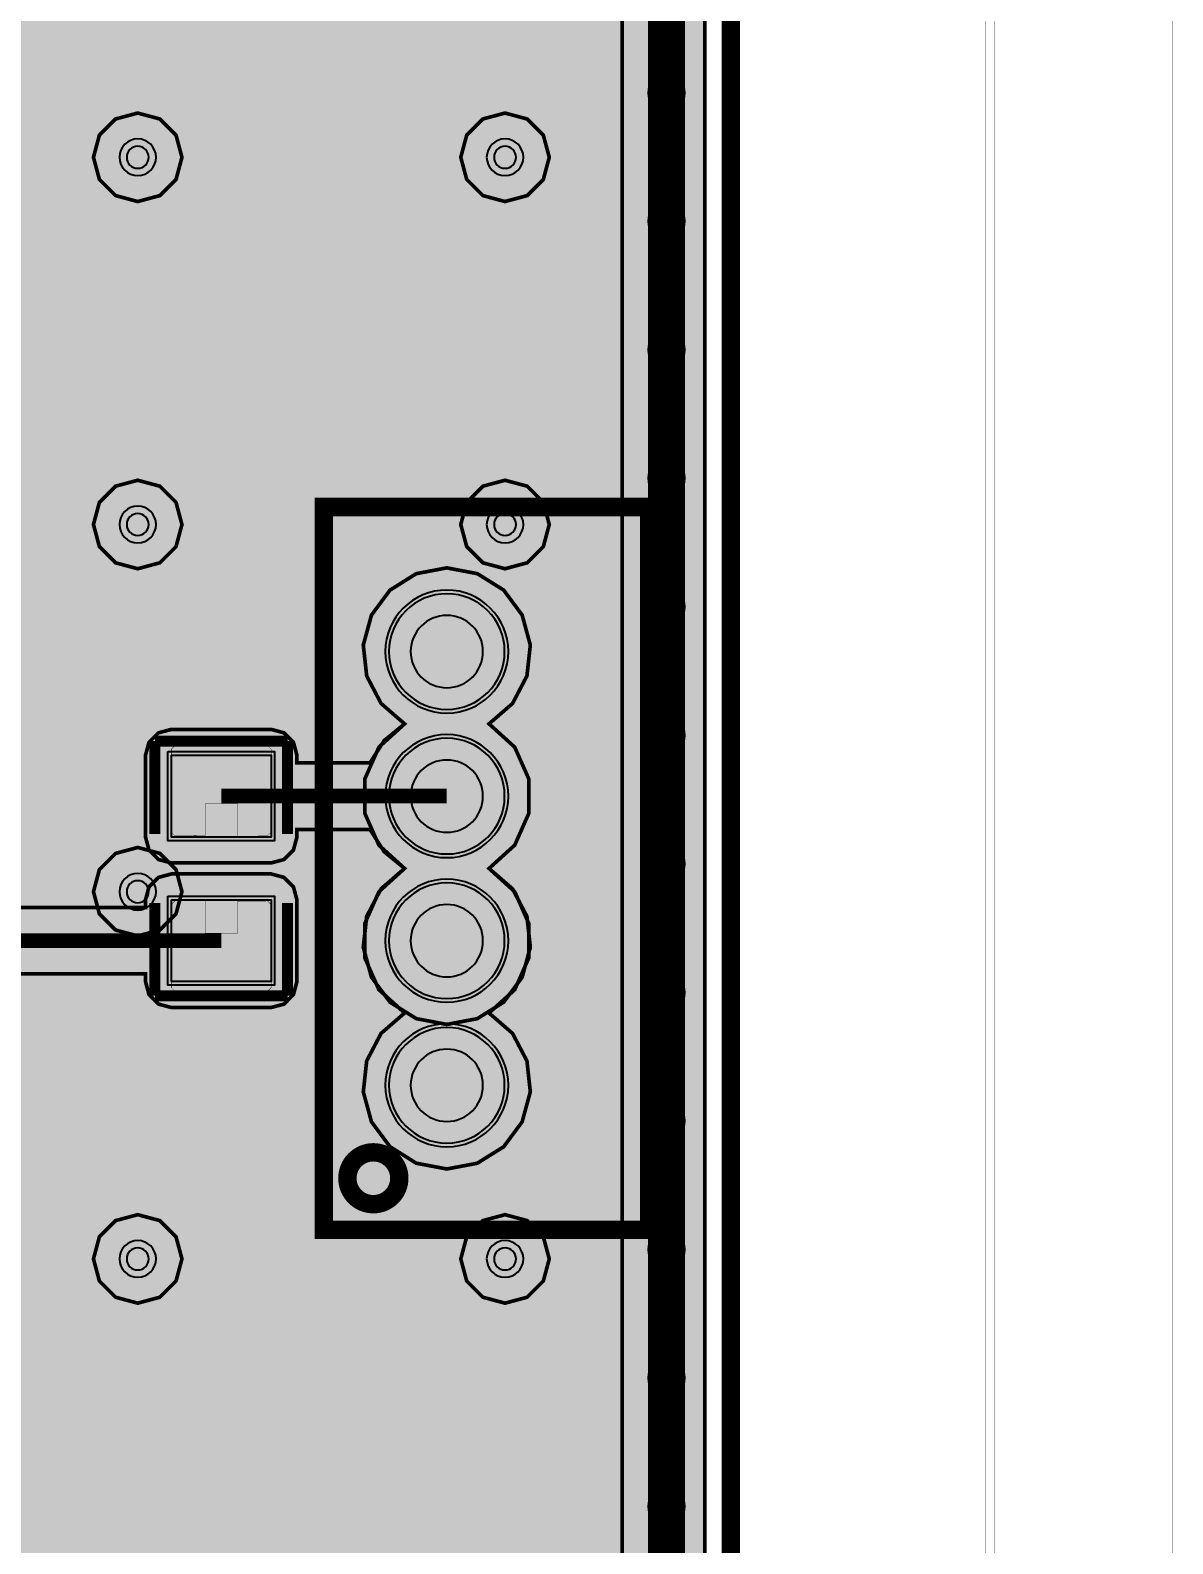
# Model space of a CAD drawing. Header units: millimetres. Extents: x -61 to 56, y -72 to 70.
# Drawn here: x 40.31 to 56.11, y -50.84 to -29.9 of the extents above; entities that cross this region are included whole.
import ezdxf

# ---------------------------------------------------------------- set-up
doc = ezdxf.new("R2010")
doc.units = ezdxf.units.MM
doc.header["$MEASUREMENT"] = 0
for name, color, linetype, true_color in [('02GND', 7, 'Continuous', 0x999966), ('03POWER', 7, 'Continuous', 0x008000), ('Board-Outline-Layer', 7, 'Continuous', 0xff00ff), ('Bottom-Layer', 7, 'Continuous', 0x0000ff), ('Bottom-Paste-Mask-Layer', 7, 'Continuous', 0x800000), ('Bottom-Solder-Mask-Layer', 7, 'Continuous', 0xaa00ff), ('Hole-Layer', 7, 'Continuous', 0x222222), ('Multi-Layer', 7, 'Continuous', 0xc0c0c0), ('Top-Layer', 7, 'Continuous', 0xff0000), ('Top-Paste-Mask-Layer', 7, 'Continuous', 0x808080), ('Top-Silkscreen-Layer', 7, 'Continuous', 0xffcc00), ('Top-Solder-Mask-Layer', 7, 'Continuous', 0x800080)]:
    doc.layers.add(name, color=color, linetype=linetype, true_color=true_color)

msp = doc.modelspace()

# ---------------------------------------------------------------- hatches: boundary and pattern name
at = {"layer": '02GND'}
for points in [[(-49.642, 52.153), (49.642, 52.153), (49.642, -62.142), (-49.642, -62.142)], [(46.073, -43.658), (46.495, -43.578), (46.86, -43.35), (47.115, -43.005), (47.228, -42.59), (47.181, -42.163), (46.982, -41.782), (46.657, -41.5), (47.012, -41.178), (47.206, -40.74), (47.206, -40.26), (47.012, -39.822), (46.657, -39.5), (46.982, -39.218), (47.181, -38.837), (47.228, -38.41), (47.115, -37.995), (46.86, -37.65), (46.495, -37.422), (46.073, -37.342), (45.651, -37.422), (45.287, -37.65), (45.031, -37.995), (44.918, -38.41), (44.965, -38.837), (45.164, -39.218), (45.489, -39.5), (45.134, -39.822), (44.94, -40.26), (44.94, -40.74), (45.134, -41.178), (45.489, -41.5), (45.164, -41.782), (44.965, -42.163), (44.918, -42.59), (45.031, -43.005), (45.287, -43.35), (45.651, -43.578)]]:
    msp.add_hatch(color=256, dxfattribs=at).paths.add_polyline_path(points)
at = {"layer": '03POWER'}
for points in [[(48.499, -56.042), (48.581, -56.348), (48.806, -56.572), (49.112, -56.654), (49.418, -56.571), (49.642, -56.346), (49.642, -62.142), (44.192, -62.142), (44.393, -61.957), (44.493, -61.703), (44.472, -61.43), (45.189, -61.704), (45.95, -61.804), (46.713, -61.727), (47.438, -61.475), (48.085, -61.064), (48.62, -60.514), (49.014, -59.855), (49.245, -59.123), (49.302, -58.358), (49.18, -57.601), (48.887, -56.892), (48.438, -56.269), (47.858, -55.767), (47.177, -55.412), (46.434, -55.224), (45.666, -55.212), (44.917, -55.378), (44.226, -55.712), (43.631, -56.196), (43.164, -56.805), (42.849, -57.504), (42.704, -58.258), (42.737, -59.024), (42.946, -59.763), (43.32, -60.433), (43.838, -60.999), (-43.362, -60.999), (-43.621, -61.056), (-43.831, -61.218), (-43.953, -61.453), (-43.964, -61.718), (-43.863, -61.963), (-43.667, -62.142), (-49.642, -62.142), (-49.642, -56.582), (-49.433, -56.797), (-49.148, -56.888), (-48.853, -56.832), (-49.162, -57.541), (-49.298, -58.303), (-49.253, -59.075), (-49.03, -59.816), (-48.641, -60.484), (-48.107, -61.044), (-47.458, -61.464), (-46.728, -61.722), (-45.959, -61.803), (-45.192, -61.703), (-44.469, -61.428), (-43.83, -60.992), (-43.31, -60.419), (-42.937, -59.741), (-42.732, -58.995), (-42.707, -58.222), (-42.861, -57.464), (-43.188, -56.763), (-43.668, -56.157), (-44.277, -55.679), (-44.979, -55.356), (-45.738, -55.205), (-46.511, -55.234), (-47.256, -55.443), (-47.932, -55.818), (-48.502, -56.341), (-48.5, -56.309), (-48.499, -56.277), (-48.499, 51.315), (-19.403, 51.315), (-19.629, 51.144), (-19.755, 50.889), (-19.751, 50.604), (-19.619, 50.352), (-19.388, 50.187), (-19.658, 49.977), (-19.773, 49.655), (-19.698, 49.322), (-19.455, 49.081), (-19.684, 48.858), (-19.769, 48.551), (-19.689, 48.242), (-19.463, 48.016), (-19.155, 47.934), (-18.847, 48.018), (-18.624, 48.246), (-18.545, 48.556), (-18.633, 48.863), (-18.864, 49.083), (-18.625, 49.324), (-18.551, 49.655), (-18.665, 49.975), (-18.931, 50.185), (-18.698, 50.349), (-18.565, 50.601), (-18.56, 50.887), (-18.685, 51.143), (-18.912, 51.315), (48.426, 51.315), (48.499, 51.242)], [(41.186, -31.662), (41.268, -31.968), (41.492, -32.192), (41.798, -32.274), (42.104, -32.192), (42.328, -31.968), (42.41, -31.662), (42.328, -31.356), (42.104, -31.132), (41.798, -31.05), (41.492, -31.132), (41.268, -31.356)], [(46.266, -31.662), (46.348, -31.968), (46.572, -32.192), (46.878, -32.274), (47.184, -32.192), (47.408, -31.968), (47.49, -31.662), (47.408, -31.356), (47.184, -31.132), (46.878, -31.05), (46.572, -31.132), (46.348, -31.356)], [(41.186, -36.742), (41.268, -37.048), (41.492, -37.272), (41.798, -37.354), (42.104, -37.272), (42.328, -37.048), (42.41, -36.742), (42.328, -36.436), (42.104, -36.212), (41.798, -36.13), (41.492, -36.212), (41.268, -36.436)], [(46.266, -36.742), (46.348, -37.048), (46.572, -37.272), (46.878, -37.354), (47.184, -37.272), (47.408, -37.048), (47.49, -36.742), (47.408, -36.436), (47.184, -36.212), (46.878, -36.13), (46.572, -36.212), (46.348, -36.436)], [(45.489, -41.5), (45.134, -41.822), (44.94, -42.26), (44.94, -42.74), (45.134, -43.178), (45.489, -43.5), (45.164, -43.782), (44.965, -44.163), (44.918, -44.59), (45.031, -45.005), (45.287, -45.35), (45.651, -45.578), (46.073, -45.658), (46.495, -45.578), (46.86, -45.35), (47.115, -45.005), (47.228, -44.59), (47.181, -44.163), (46.982, -43.782), (46.657, -43.5), (47.012, -43.178), (47.206, -42.74), (47.206, -42.26), (47.012, -41.822), (46.657, -41.5), (47.012, -41.178), (47.206, -40.74), (47.206, -40.26), (47.012, -39.822), (46.657, -39.5), (46.982, -39.218), (47.181, -38.837), (47.228, -38.41), (47.115, -37.995), (46.86, -37.65), (46.495, -37.422), (46.073, -37.342), (45.651, -37.422), (45.287, -37.65), (45.031, -37.995), (44.918, -38.41), (44.965, -38.837), (45.164, -39.218), (45.489, -39.5), (45.134, -39.822), (44.94, -40.26), (44.94, -40.74), (45.134, -41.178)], [(41.186, -41.822), (41.268, -42.128), (41.492, -42.352), (41.798, -42.434), (42.104, -42.352), (42.328, -42.128), (42.41, -41.822), (42.328, -41.516), (42.104, -41.292), (41.798, -41.21), (41.492, -41.292), (41.268, -41.516)], [(41.186, -46.902), (41.268, -47.208), (41.492, -47.432), (41.798, -47.514), (42.104, -47.432), (42.328, -47.208), (42.41, -46.902), (42.328, -46.596), (42.104, -46.372), (41.798, -46.29), (41.492, -46.372), (41.268, -46.596)], [(46.266, -46.902), (46.348, -47.208), (46.572, -47.432), (46.878, -47.514), (47.184, -47.432), (47.408, -47.208), (47.49, -46.902), (47.408, -46.596), (47.184, -46.372), (46.878, -46.29), (46.572, -46.372), (46.348, -46.596)]]:
    msp.add_hatch(color=256, dxfattribs=at).paths.add_polyline_path(points)
at = {"layer": 'Bottom-Layer'}
for points in [[(-49.642, -62.142), (-49.642, 52.153), (49.642, 52.153), (49.642, -62.142)], [(46.073, -43.658), (46.495, -43.578), (46.86, -43.35), (47.115, -43.005), (47.228, -42.59), (47.181, -42.163), (46.982, -41.782), (46.657, -41.5), (47.012, -41.178), (47.206, -40.74), (47.206, -40.26), (47.012, -39.822), (46.657, -39.5), (46.982, -39.218), (47.181, -38.837), (47.228, -38.41), (47.115, -37.995), (46.86, -37.65), (46.495, -37.422), (46.073, -37.342), (45.651, -37.422), (45.287, -37.65), (45.031, -37.995), (44.918, -38.41), (44.965, -38.837), (45.164, -39.218), (45.489, -39.5), (45.134, -39.822), (44.94, -40.26), (44.94, -40.74), (45.134, -41.178), (45.489, -41.5), (45.164, -41.782), (44.965, -42.163), (44.918, -42.59), (45.031, -43.005), (45.287, -43.35), (45.651, -43.578)], [(45.273, -38.5, 1), (46.873, -38.5, 1)], [(45.273, -40.5, 1), (46.873, -40.5, 1)], [(45.273, -42.5, 1), (46.873, -42.5, 1)], [(45.273, -44.5, 1), (46.873, -44.5, 1)]]:
    msp.add_hatch(color=256, dxfattribs=at).paths.add_polyline_path(points)
at = {"layer": 'Bottom-Paste-Mask-Layer'}
for points in [[(45.273, -38.5, 1), (46.873, -38.5, 1)], [(45.273, -40.5, 1), (46.873, -40.5, 1)], [(45.273, -42.5, 1), (46.873, -42.5, 1)], [(45.273, -44.5, 1), (46.873, -44.5, 1)]]:
    msp.add_hatch(color=256, dxfattribs=at).paths.add_polyline_path(points)
at = {"layer": 'Bottom-Solder-Mask-Layer'}
for points in [[(45.222, -38.5, 1), (46.924, -38.5, 1)], [(45.222, -40.5, 1), (46.924, -40.5, 1)], [(45.222, -42.5, 1), (46.924, -42.5, 1)], [(45.222, -44.5, 1), (46.924, -44.5, 1)]]:
    msp.add_hatch(color=256, dxfattribs=at).paths.add_polyline_path(points)
at = {"layer": 'Hole-Layer'}
for points in [[(45.573, -38.5, 1), (46.573, -38.5, 1)], [(45.573, -40.5, 1), (46.573, -40.5, 1)], [(45.573, -42.5, 1), (46.573, -42.5, 1)], [(45.573, -44.5, 1), (46.573, -44.5, 1)]]:
    msp.add_hatch(color=256, dxfattribs=at).paths.add_polyline_path(points)
at = {"layer": 'Multi-Layer'}
for points in [[(45.273, -38.5, 1), (46.873, -38.5, 1)], [(45.273, -38.5, 1), (46.873, -38.5, 1)], [(45.273, -38.5, 1), (46.873, -38.5, 1)], [(45.273, -40.5, 1), (46.873, -40.5, 1)], [(45.273, -40.5, 1), (46.873, -40.5, 1)], [(45.273, -40.5, 1), (46.873, -40.5, 1)], [(45.273, -42.5, 1), (46.873, -42.5, 1)], [(45.273, -42.5, 1), (46.873, -42.5, 1)], [(45.273, -42.5, 1), (46.873, -42.5, 1)], [(45.273, -44.5, 1), (46.873, -44.5, 1)], [(45.273, -44.5, 1), (46.873, -44.5, 1)], [(45.273, -44.5, 1), (46.873, -44.5, 1)]]:
    msp.add_hatch(color=256, dxfattribs=at).paths.add_polyline_path(points)
at = {"layer": 'Top-Layer'}
for points in [[(-49.642, -62.142), (-49.642, 52.153), (49.642, 52.153), (49.642, -62.142)], [(39.564, -42.825), (39.713, -42.925), (39.889, -42.96), (41.906, -42.96), (41.906, -43.066), (41.954, -43.245), (42.086, -43.377), (42.265, -43.424), (43.642, -43.424), (43.821, -43.377), (43.952, -43.245), (44, -43.066), (44, -41.934), (43.952, -41.755), (43.821, -41.624), (43.642, -41.576), (42.265, -41.576), (42.086, -41.624), (41.954, -41.755), (41.906, -41.934), (41.906, -42.04), (40.08, -42.04), (38.62, -40.58), (38.62, -11.002), (38.765, -10.692), (38.72, -10.352), (38.501, -10.089), (38.72, -9.827), (38.765, -9.487), (38.62, -9.177), (38.62, -5.984), (42.679, -1.924), (43.642, -1.924), (43.821, -1.876), (43.952, -1.745), (44, -1.566), (44, -0.434), (43.952, -0.255), (43.821, -0.124), (43.642, -0.076), (42.265, -0.076), (42.086, -0.124), (41.954, -0.255), (41.906, -0.434), (41.906, -1.396), (37.835, -5.468), (37.735, -5.617), (37.7, -5.793), (37.7, -9.177), (37.555, -9.487), (37.599, -9.827), (37.819, -10.089), (37.599, -10.352), (37.555, -10.692), (37.7, -11.002), (37.7, -40.771), (37.735, -40.947), (37.835, -41.096)], [(45.01, -40.96), (45.206, -41.268), (45.489, -41.5), (45.164, -41.782), (44.965, -42.163), (44.918, -42.59), (45.031, -43.005), (45.287, -43.35), (45.651, -43.578), (46.073, -43.658), (46.495, -43.578), (46.86, -43.35), (47.115, -43.005), (47.228, -42.59), (47.181, -42.163), (46.982, -41.782), (46.657, -41.5), (47.012, -41.178), (47.206, -40.74), (47.206, -40.26), (47.012, -39.822), (46.657, -39.5), (46.982, -39.218), (47.181, -38.837), (47.228, -38.41), (47.115, -37.995), (46.86, -37.65), (46.495, -37.422), (46.073, -37.342), (45.651, -37.422), (45.287, -37.65), (45.031, -37.995), (44.918, -38.41), (44.965, -38.837), (45.164, -39.218), (45.489, -39.5), (45.206, -39.732), (45.01, -40.04), (44, -40.04), (44, -39.934), (43.952, -39.755), (43.821, -39.624), (43.642, -39.576), (42.265, -39.576), (42.086, -39.624), (41.954, -39.755), (41.906, -39.934), (41.906, -41.066), (41.954, -41.245), (42.086, -41.377), (42.265, -41.424), (43.642, -41.424), (43.821, -41.377), (43.952, -41.245), (44, -41.066), (44, -40.96)], [(45.273, -38.5, 1), (46.873, -38.5, 1)], [(45.273, -40.5, 1), (46.873, -40.5, 1)], [(42.265, -39.934), (43.642, -39.934), (43.642, -41.066), (42.265, -41.066)], [(45.273, -42.5, 1), (46.873, -42.5, 1)], [(42.265, -41.934), (43.642, -41.934), (43.642, -43.066), (42.265, -43.066)], [(45.273, -44.5, 1), (46.873, -44.5, 1)]]:
    msp.add_hatch(color=256, dxfattribs=at).paths.add_polyline_path(points)
at = {"layer": 'Top-Paste-Mask-Layer'}
for points in [[(45.273, -38.5, 1), (46.873, -38.5, 1)], [(45.273, -40.5, 1), (46.873, -40.5, 1)], [(42.313, -39.8), (43.593, -39.8), (43.643, -39.85), (43.643, -41), (43.593, -41.05), (43.183, -41.055), (43.183, -40.605), (42.733, -40.605), (42.733, -41.045), (42.313, -41.05), (42.263, -41), (42.263, -39.85)], [(42.313, -39.8), (43.593, -39.8), (43.643, -39.85), (43.643, -41), (43.593, -41.05), (43.183, -41.055), (43.183, -40.605), (42.733, -40.605), (42.733, -41.045), (42.313, -41.05), (42.263, -41), (42.263, -39.85)], [(45.273, -42.5, 1), (46.873, -42.5, 1)], [(42.313, -41.95), (42.733, -41.95), (42.733, -42.395), (43.183, -42.395), (43.183, -41.955), (43.593, -41.95), (43.643, -42), (43.643, -43.15), (43.593, -43.2), (42.313, -43.2), (42.263, -43.15), (42.263, -42)], [(42.313, -41.95), (42.733, -41.95), (42.733, -42.395), (43.183, -42.395), (43.183, -41.955), (43.593, -41.95), (43.643, -42), (43.643, -43.15), (43.593, -43.2), (42.313, -43.2), (42.263, -43.15), (42.263, -42)], [(45.273, -44.5, 1), (46.873, -44.5, 1)]]:
    msp.add_hatch(color=256, dxfattribs=at).paths.add_polyline_path(points)
at = {"layer": 'Top-Solder-Mask-Layer'}
for points in [[(45.222, -38.5, 1), (46.924, -38.5, 1)], [(45.222, -40.5, 1), (46.924, -40.5, 1)], [(42.214, -39.883), (43.692, -39.883), (43.692, -41.117), (42.214, -41.117)], [(45.222, -42.5, 1), (46.924, -42.5, 1)], [(42.214, -41.883), (43.692, -41.883), (43.692, -43.117), (42.214, -43.117)], [(45.222, -44.5, 1), (46.924, -44.5, 1)]]:
    msp.add_hatch(color=256, dxfattribs=at).paths.add_polyline_path(points)

# ---------------------------------------------------------------- linework, layer by layer
at = {"layer": '02GND'}
for points, const_width in [([(-55.987, -65.689), (-55.987, 65.092), (56.11, 65.092), (56.11, -65.689)], 0.00508), ([(-49.642, 52.153), (49.642, 52.153), (49.642, -62.142), (-49.642, -62.142)], 0.0508), ([(46.073, -43.658), (46.495, -43.578), (46.86, -43.35), (47.115, -43.005), (47.228, -42.59), (47.181, -42.163), (46.982, -41.782), (46.657, -41.5), (47.012, -41.178), (47.206, -40.74), (47.206, -40.26), (47.012, -39.822), (46.657, -39.5), (46.982, -39.218), (47.181, -38.837), (47.228, -38.41), (47.115, -37.995), (46.86, -37.65), (46.495, -37.422), (46.073, -37.342), (45.651, -37.422), (45.287, -37.65), (45.031, -37.995), (44.918, -38.41), (44.965, -38.837), (45.164, -39.218), (45.489, -39.5), (45.134, -39.822), (44.94, -40.26), (44.94, -40.74), (45.134, -41.178), (45.489, -41.5), (45.164, -41.782), (44.965, -42.163), (44.918, -42.59), (45.031, -43.005), (45.287, -43.35), (45.651, -43.578)], 0.0508)]:
    msp.add_lwpolyline(points, close=True, dxfattribs=dict(at, const_width=const_width))
at = {"layer": '03POWER'}
for points, const_width in [([(-61.075, -68.281), (-61.075, 70.393), (53.654, 70.393), (53.654, -68.281)], 0.00508), ([(41.186, -31.662), (41.268, -31.968), (41.492, -32.192), (41.798, -32.274), (42.104, -32.192), (42.328, -31.968), (42.41, -31.662), (42.328, -31.356), (42.104, -31.132), (41.798, -31.05), (41.492, -31.132), (41.268, -31.356)], 0.0508), ([(46.266, -31.662), (46.348, -31.968), (46.572, -32.192), (46.878, -32.274), (47.184, -32.192), (47.408, -31.968), (47.49, -31.662), (47.408, -31.356), (47.184, -31.132), (46.878, -31.05), (46.572, -31.132), (46.348, -31.356)], 0.0508), ([(41.186, -36.742), (41.268, -37.048), (41.492, -37.272), (41.798, -37.354), (42.104, -37.272), (42.328, -37.048), (42.41, -36.742), (42.328, -36.436), (42.104, -36.212), (41.798, -36.13), (41.492, -36.212), (41.268, -36.436)], 0.0508), ([(46.266, -36.742), (46.348, -37.048), (46.572, -37.272), (46.878, -37.354), (47.184, -37.272), (47.408, -37.048), (47.49, -36.742), (47.408, -36.436), (47.184, -36.212), (46.878, -36.13), (46.572, -36.212), (46.348, -36.436)], 0.0508), ([(45.489, -41.5), (45.134, -41.822), (44.94, -42.26), (44.94, -42.74), (45.134, -43.178), (45.489, -43.5), (45.164, -43.782), (44.965, -44.163), (44.918, -44.59), (45.031, -45.005), (45.287, -45.35), (45.651, -45.578), (46.073, -45.658), (46.495, -45.578), (46.86, -45.35), (47.115, -45.005), (47.228, -44.59), (47.181, -44.163), (46.982, -43.782), (46.657, -43.5), (47.012, -43.178), (47.206, -42.74), (47.206, -42.26), (47.012, -41.822), (46.657, -41.5), (47.012, -41.178), (47.206, -40.74), (47.206, -40.26), (47.012, -39.822), (46.657, -39.5), (46.982, -39.218), (47.181, -38.837), (47.228, -38.41), (47.115, -37.995), (46.86, -37.65), (46.495, -37.422), (46.073, -37.342), (45.651, -37.422), (45.287, -37.65), (45.031, -37.995), (44.918, -38.41), (44.965, -38.837), (45.164, -39.218), (45.489, -39.5), (45.134, -39.822), (44.94, -40.26), (44.94, -40.74), (45.134, -41.178)], 0.0508), ([(41.186, -41.822), (41.268, -42.128), (41.492, -42.352), (41.798, -42.434), (42.104, -42.352), (42.328, -42.128), (42.41, -41.822), (42.328, -41.516), (42.104, -41.292), (41.798, -41.21), (41.492, -41.292), (41.268, -41.516)], 0.0508), ([(41.186, -46.902), (41.268, -47.208), (41.492, -47.432), (41.798, -47.514), (42.104, -47.432), (42.328, -47.208), (42.41, -46.902), (42.328, -46.596), (42.104, -46.372), (41.798, -46.29), (41.492, -46.372), (41.268, -46.596)], 0.0508), ([(46.266, -46.902), (46.348, -47.208), (46.572, -47.432), (46.878, -47.514), (47.184, -47.432), (47.408, -47.208), (47.49, -46.902), (47.408, -46.596), (47.184, -46.372), (46.878, -46.29), (46.572, -46.372), (46.348, -46.596)], 0.0508)]:
    msp.add_lwpolyline(points, close=True, dxfattribs=dict(at, const_width=const_width))
for points, const_width in [([(48.499, 51.242), (48.499, -56.042)], 0.0508), ([(49.111, -30.769), (49.111, -28.991)], 0.508), ([(49.111, -32.547), (49.111, -30.769)], 0.508), ([(49.111, -34.325), (49.111, -32.547)], 0.508), ([(49.111, -36.103), (49.111, -34.325)], 0.508), ([(49.111, -37.881), (49.111, -36.103)], 0.508), ([(49.111, -39.659), (49.111, -37.881)], 0.508), ([(49.111, -41.437), (49.111, -39.659)], 0.508), ([(49.111, -43.215), (49.111, -41.437)], 0.508), ([(49.111, -44.993), (49.111, -43.215)], 0.508), ([(49.111, -46.771), (49.111, -44.993)], 0.508), ([(49.111, -48.549), (49.111, -46.771)], 0.508), ([(49.111, -50.327), (49.111, -48.549)], 0.508), ([(49.111, -52.105), (49.111, -50.327)], 0.508)]:
    msp.add_lwpolyline(points, dxfattribs=dict(at, const_width=const_width))
at = {"layer": 'Board-Outline-Layer', "const_width": 0.254}
msp.add_lwpolyline([(-50, -62.5), (-50, 62.5), (50, 62.5), (50, -62.5)], close=True, dxfattribs=at)
at = {"layer": 'Bottom-Layer'}
for points, const_width in [([(-54.628, -65.079), (-54.628, 58.07), (53.522, 58.07), (53.522, -65.079)], 0.00508), ([(-49.642, -62.142), (-49.642, 52.153), (49.642, 52.153), (49.642, -62.142)], 0.0508), ([(46.073, -43.658), (46.495, -43.578), (46.86, -43.35), (47.115, -43.005), (47.228, -42.59), (47.181, -42.163), (46.982, -41.782), (46.657, -41.5), (47.012, -41.178), (47.206, -40.74), (47.206, -40.26), (47.012, -39.822), (46.657, -39.5), (46.982, -39.218), (47.181, -38.837), (47.228, -38.41), (47.115, -37.995), (46.86, -37.65), (46.495, -37.422), (46.073, -37.342), (45.651, -37.422), (45.287, -37.65), (45.031, -37.995), (44.918, -38.41), (44.965, -38.837), (45.164, -39.218), (45.489, -39.5), (45.134, -39.822), (44.94, -40.26), (44.94, -40.74), (45.134, -41.178), (45.489, -41.5), (45.164, -41.782), (44.965, -42.163), (44.918, -42.59), (45.031, -43.005), (45.287, -43.35), (45.651, -43.578)], 0.0508)]:
    msp.add_lwpolyline(points, close=True, dxfattribs=dict(at, const_width=const_width))
for points in [[(45.273, -38.5, 1), (46.873, -38.5), (46.873, -38.5, 1), (45.273, -38.5)], [(45.273, -40.5, 1), (46.873, -40.5), (46.873, -40.5, 1), (45.273, -40.5)], [(45.273, -42.5, 1), (46.873, -42.5), (46.873, -42.5, 1), (45.273, -42.5)], [(45.273, -44.5, 1), (46.873, -44.5), (46.873, -44.5, 1), (45.273, -44.5)]]:
    msp.add_lwpolyline(points, format="xyb", dxfattribs=at)
at = {"layer": 'Bottom-Paste-Mask-Layer'}
for points in [[(45.273, -38.5, 1), (46.873, -38.5), (46.873, -38.5, 1), (45.273, -38.5)], [(45.273, -40.5, 1), (46.873, -40.5), (46.873, -40.5, 1), (45.273, -40.5)], [(45.273, -42.5, 1), (46.873, -42.5), (46.873, -42.5, 1), (45.273, -42.5)], [(45.273, -44.5, 1), (46.873, -44.5), (46.873, -44.5, 1), (45.273, -44.5)]]:
    msp.add_lwpolyline(points, format="xyb", dxfattribs=at)
at = {"layer": 'Bottom-Solder-Mask-Layer'}
for points in [[(45.222, -38.5, 1), (46.924, -38.5, 1)], [(45.222, -40.5, 1), (46.924, -40.5, 1)], [(45.222, -42.5, 1), (46.924, -42.5, 1)], [(45.222, -44.5, 1), (46.924, -44.5, 1)]]:
    msp.add_lwpolyline(points, format="xyb", close=True, dxfattribs=at)
at = {"layer": 'Hole-Layer'}
for points in [[(48.959, -30.769, 1), (49.264, -30.769, 1)], [(41.646, -31.662, 1), (41.951, -31.662, 1)], [(46.726, -31.662, 1), (47.031, -31.662, 1)], [(48.959, -32.547, 1), (49.264, -32.547, 1)], [(48.959, -34.325, 1), (49.264, -34.325, 1)], [(48.959, -36.103, 1), (49.264, -36.103, 1)], [(41.646, -36.742, 1), (41.951, -36.742, 1)], [(46.726, -36.742, 1), (47.031, -36.742, 1)], [(48.959, -37.881, 1), (49.264, -37.881, 1)], [(45.573, -38.5, 1), (46.573, -38.5, 1)], [(48.959, -39.659, 1), (49.264, -39.659, 1)], [(45.573, -40.5, 1), (46.573, -40.5, 1)], [(48.959, -41.437, 1), (49.264, -41.437, 1)], [(41.646, -41.822, 1), (41.951, -41.822, 1)], [(45.573, -42.5, 1), (46.573, -42.5, 1)], [(48.959, -43.215, 1), (49.264, -43.215, 1)], [(45.573, -44.5, 1), (46.573, -44.5, 1)], [(48.959, -44.993, 1), (49.264, -44.993, 1)], [(48.959, -46.771, 1), (49.264, -46.771, 1)], [(41.646, -46.902, 1), (41.951, -46.902, 1)], [(46.726, -46.902, 1), (47.031, -46.902, 1)], [(48.959, -48.549, 1), (49.264, -48.549, 1)], [(48.959, -50.327, 1), (49.264, -50.327, 1)]]:
    msp.add_lwpolyline(points, format="xyb", close=True, dxfattribs=at)
at = {"layer": 'Multi-Layer'}
for points in [[(48.857, -30.769, 1), (49.365, -30.769, 1)], [(41.544, -31.662, 1), (42.052, -31.662, 1)], [(46.624, -31.662, 1), (47.132, -31.662, 1)], [(48.857, -32.547, 1), (49.365, -32.547, 1)], [(48.857, -34.325, 1), (49.365, -34.325, 1)], [(48.857, -36.103, 1), (49.365, -36.103, 1)], [(41.544, -36.742, 1), (42.052, -36.742, 1)], [(46.624, -36.742, 1), (47.132, -36.742, 1)], [(48.857, -37.881, 1), (49.365, -37.881, 1)], [(48.857, -39.659, 1), (49.365, -39.659, 1)], [(48.857, -41.437, 1), (49.365, -41.437, 1)], [(41.544, -41.822, 1), (42.052, -41.822, 1)], [(48.857, -43.215, 1), (49.365, -43.215, 1)], [(48.857, -44.993, 1), (49.365, -44.993, 1)], [(41.544, -46.902, 1), (42.052, -46.902, 1)], [(46.624, -46.902, 1), (47.132, -46.902, 1)], [(48.857, -46.771, 1), (49.365, -46.771, 1)], [(48.857, -48.549, 1), (49.365, -48.549, 1)], [(48.857, -50.327, 1), (49.365, -50.327, 1)]]:
    msp.add_lwpolyline(points, format="xyb", close=True, dxfattribs=at)
for points in [[(45.273, -38.5, 1), (46.873, -38.5), (46.873, -38.5, 1), (45.273, -38.5)], [(45.273, -38.5, 1), (46.873, -38.5), (46.873, -38.5, 1), (45.273, -38.5)], [(45.273, -38.5, 1), (46.873, -38.5), (46.873, -38.5, 1), (45.273, -38.5)], [(45.273, -40.5, 1), (46.873, -40.5), (46.873, -40.5, 1), (45.273, -40.5)], [(45.273, -40.5, 1), (46.873, -40.5), (46.873, -40.5, 1), (45.273, -40.5)], [(45.273, -40.5, 1), (46.873, -40.5), (46.873, -40.5, 1), (45.273, -40.5)], [(45.273, -42.5, 1), (46.873, -42.5), (46.873, -42.5, 1), (45.273, -42.5)], [(45.273, -42.5, 1), (46.873, -42.5), (46.873, -42.5, 1), (45.273, -42.5)], [(45.273, -42.5, 1), (46.873, -42.5), (46.873, -42.5, 1), (45.273, -42.5)], [(45.273, -44.5, 1), (46.873, -44.5), (46.873, -44.5, 1), (45.273, -44.5)], [(45.273, -44.5, 1), (46.873, -44.5), (46.873, -44.5, 1), (45.273, -44.5)], [(45.273, -44.5, 1), (46.873, -44.5), (46.873, -44.5, 1), (45.273, -44.5)]]:
    msp.add_lwpolyline(points, format="xyb", dxfattribs=at)
at = {"layer": 'Top-Layer'}
for points, const_width in [([(-56.996, -72.447), (-56.996, 55.439), (53.522, 55.439), (53.522, -72.447)], 0.00508), ([(-49.642, -62.142), (-49.642, 52.153), (49.642, 52.153), (49.642, -62.142)], 0.0508), ([(45.01, -40.96), (45.206, -41.268), (45.489, -41.5), (45.164, -41.782), (44.965, -42.163), (44.918, -42.59), (45.031, -43.005), (45.287, -43.35), (45.651, -43.578), (46.073, -43.658), (46.495, -43.578), (46.86, -43.35), (47.115, -43.005), (47.228, -42.59), (47.181, -42.163), (46.982, -41.782), (46.657, -41.5), (47.012, -41.178), (47.206, -40.74), (47.206, -40.26), (47.012, -39.822), (46.657, -39.5), (46.982, -39.218), (47.181, -38.837), (47.228, -38.41), (47.115, -37.995), (46.86, -37.65), (46.495, -37.422), (46.073, -37.342), (45.651, -37.422), (45.287, -37.65), (45.031, -37.995), (44.918, -38.41), (44.965, -38.837), (45.164, -39.218), (45.489, -39.5), (45.206, -39.732), (45.01, -40.04), (44, -40.04), (44, -39.934), (43.952, -39.755), (43.821, -39.624), (43.642, -39.576), (42.265, -39.576), (42.086, -39.624), (41.954, -39.755), (41.906, -39.934), (41.906, -41.066), (41.954, -41.245), (42.086, -41.377), (42.265, -41.424), (43.642, -41.424), (43.821, -41.377), (43.952, -41.245), (44, -41.066), (44, -40.96)], 0.0508)]:
    msp.add_lwpolyline(points, close=True, dxfattribs=dict(at, const_width=const_width))
for points in [[(45.273, -38.5, 1), (46.873, -38.5), (46.873, -38.5, 1), (45.273, -38.5)], [(45.273, -40.5, 1), (46.873, -40.5), (46.873, -40.5, 1), (45.273, -40.5)], [(45.273, -42.5, 1), (46.873, -42.5), (46.873, -42.5, 1), (45.273, -42.5)], [(45.273, -44.5, 1), (46.873, -44.5), (46.873, -44.5, 1), (45.273, -44.5)]]:
    msp.add_lwpolyline(points, format="xyb", dxfattribs=at)
for points in [[(42.265, -39.934), (43.642, -39.934), (43.642, -41.066), (42.265, -41.066)], [(42.265, -41.934), (43.642, -41.934), (43.642, -43.066), (42.265, -43.066)]]:
    msp.add_lwpolyline(points, close=True, dxfattribs=at)
for points, const_width in [([(46.073, -40.5), (42.953, -40.5)], 0.203), ([(39.889, -42.96), (41.906, -42.96), (41.906, -43.066), (41.954, -43.245), (42.086, -43.377), (42.265, -43.424), (43.642, -43.424), (43.821, -43.377), (43.952, -43.245), (44, -43.066), (44, -41.934), (43.952, -41.755), (43.821, -41.624), (43.642, -41.576), (42.265, -41.576), (42.086, -41.624), (41.954, -41.755), (41.906, -41.934), (41.906, -42.04), (40.08, -42.04)], 0.0508), ([(42.953, -42.5), (39.889, -42.5)], 0.203)]:
    msp.add_lwpolyline(points, dxfattribs=dict(at, const_width=const_width))
at = {"layer": 'Top-Paste-Mask-Layer'}
for points in [[(45.273, -38.5, 1), (46.873, -38.5), (46.873, -38.5, 1), (45.273, -38.5)], [(45.273, -40.5, 1), (46.873, -40.5), (46.873, -40.5, 1), (45.273, -40.5)], [(45.273, -42.5, 1), (46.873, -42.5), (46.873, -42.5, 1), (45.273, -42.5)], [(45.273, -44.5, 1), (46.873, -44.5), (46.873, -44.5, 1), (45.273, -44.5)]]:
    msp.add_lwpolyline(points, format="xyb", dxfattribs=at)
at = {"layer": 'Top-Paste-Mask-Layer', "const_width": 0.00508}
for points in [[(42.313, -39.8), (43.593, -39.8), (43.643, -39.85), (43.643, -41), (43.593, -41.05), (43.183, -41.055), (43.183, -40.605), (42.733, -40.605), (42.733, -41.045), (42.313, -41.05), (42.263, -41), (42.263, -39.85)], [(42.313, -39.8), (43.593, -39.8), (43.643, -39.85), (43.643, -41), (43.593, -41.05), (43.183, -41.055), (43.183, -40.605), (42.733, -40.605), (42.733, -41.045), (42.313, -41.05), (42.263, -41), (42.263, -39.85)], [(42.313, -41.95), (42.733, -41.95), (42.733, -42.395), (43.183, -42.395), (43.183, -41.955), (43.593, -41.95), (43.643, -42), (43.643, -43.15), (43.593, -43.2), (42.313, -43.2), (42.263, -43.15), (42.263, -42)], [(42.313, -41.95), (42.733, -41.95), (42.733, -42.395), (43.183, -42.395), (43.183, -41.955), (43.593, -41.95), (43.643, -42), (43.643, -43.15), (43.593, -43.2), (42.313, -43.2), (42.263, -43.15), (42.263, -42)]]:
    msp.add_lwpolyline(points, close=True, dxfattribs=at)
at = {"layer": 'Top-Silkscreen-Layer', "const_width": 0.254}
msp.add_lwpolyline([(48.873, -36.5), (48.873, -46.5), (44.373, -46.5), (44.373, -36.5)], close=True, dxfattribs=at)
msp.add_lwpolyline([(48.873, -36.5), (48.873, -46.5), (44.373, -46.5), (44.373, -36.5)], close=True, dxfattribs=at)
at = {"layer": 'Top-Silkscreen-Layer', "const_width": 0.152}
for points in [[(42.036, -41.024), (42.036, -39.739)], [(42.036, -39.739), (43.87, -39.739)], [(42.036, -41.024), (42.036, -39.739)], [(42.036, -39.739), (43.87, -39.739)], [(43.87, -39.739), (43.87, -41.024)], [(43.87, -39.739), (43.87, -41.024)], [(42.036, -41.976), (42.036, -43.261)], [(42.036, -41.976), (42.036, -43.261)], [(43.87, -43.261), (43.87, -41.976)], [(43.87, -43.261), (43.87, -41.976)], [(42.036, -43.261), (43.87, -43.261)], [(42.036, -43.261), (43.87, -43.261)]]:
    msp.add_lwpolyline(points, dxfattribs=at)
at = {"layer": 'Top-Silkscreen-Layer', "const_width": 0.254}
msp.add_lwpolyline([(44.698, -45.786, 1), (45.416, -45.786), (45.416, -45.786, 1), (44.698, -45.786)], format="xyb", dxfattribs=at)
msp.add_lwpolyline([(44.698, -45.786, 1), (45.416, -45.786), (45.416, -45.786, 1), (44.698, -45.786)], format="xyb", dxfattribs=at)
at = {"layer": 'Top-Solder-Mask-Layer'}
for points in [[(45.222, -38.5, 1), (46.924, -38.5, 1)], [(45.222, -40.5, 1), (46.924, -40.5, 1)], [(45.222, -42.5, 1), (46.924, -42.5, 1)], [(45.222, -44.5, 1), (46.924, -44.5, 1)]]:
    msp.add_lwpolyline(points, format="xyb", close=True, dxfattribs=at)
for points in [[(42.214, -39.883), (43.692, -39.883), (43.692, -41.117), (42.214, -41.117)], [(42.214, -41.883), (43.692, -41.883), (43.692, -43.117), (42.214, -43.117)]]:
    msp.add_lwpolyline(points, close=True, dxfattribs=at)

doc.saveas('drawing.dxf')
